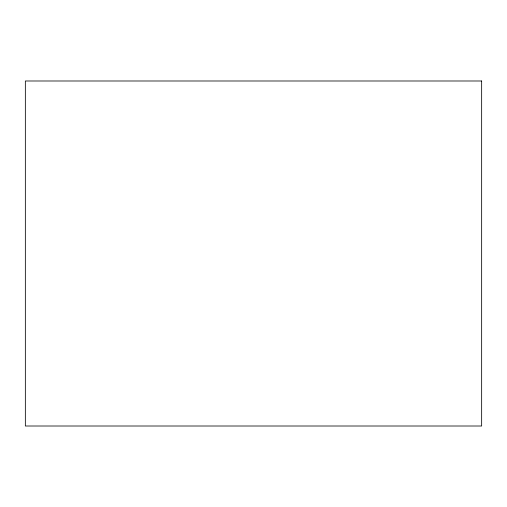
<?xml version="1.0" encoding="UTF-8"?>
<svg xmlns="http://www.w3.org/2000/svg" width="507" height="507" viewBox="0 0 507 507"><rect width="100%" height="100%" fill="white"/><g stroke="black" fill="none" stroke-linecap="round" stroke-linejoin="round"><path stroke-width="0.76" d="M481.65 80.993L25.35 80.993L25.35 426.007L481.65 426.007L481.65 80.993"/></g></svg>
